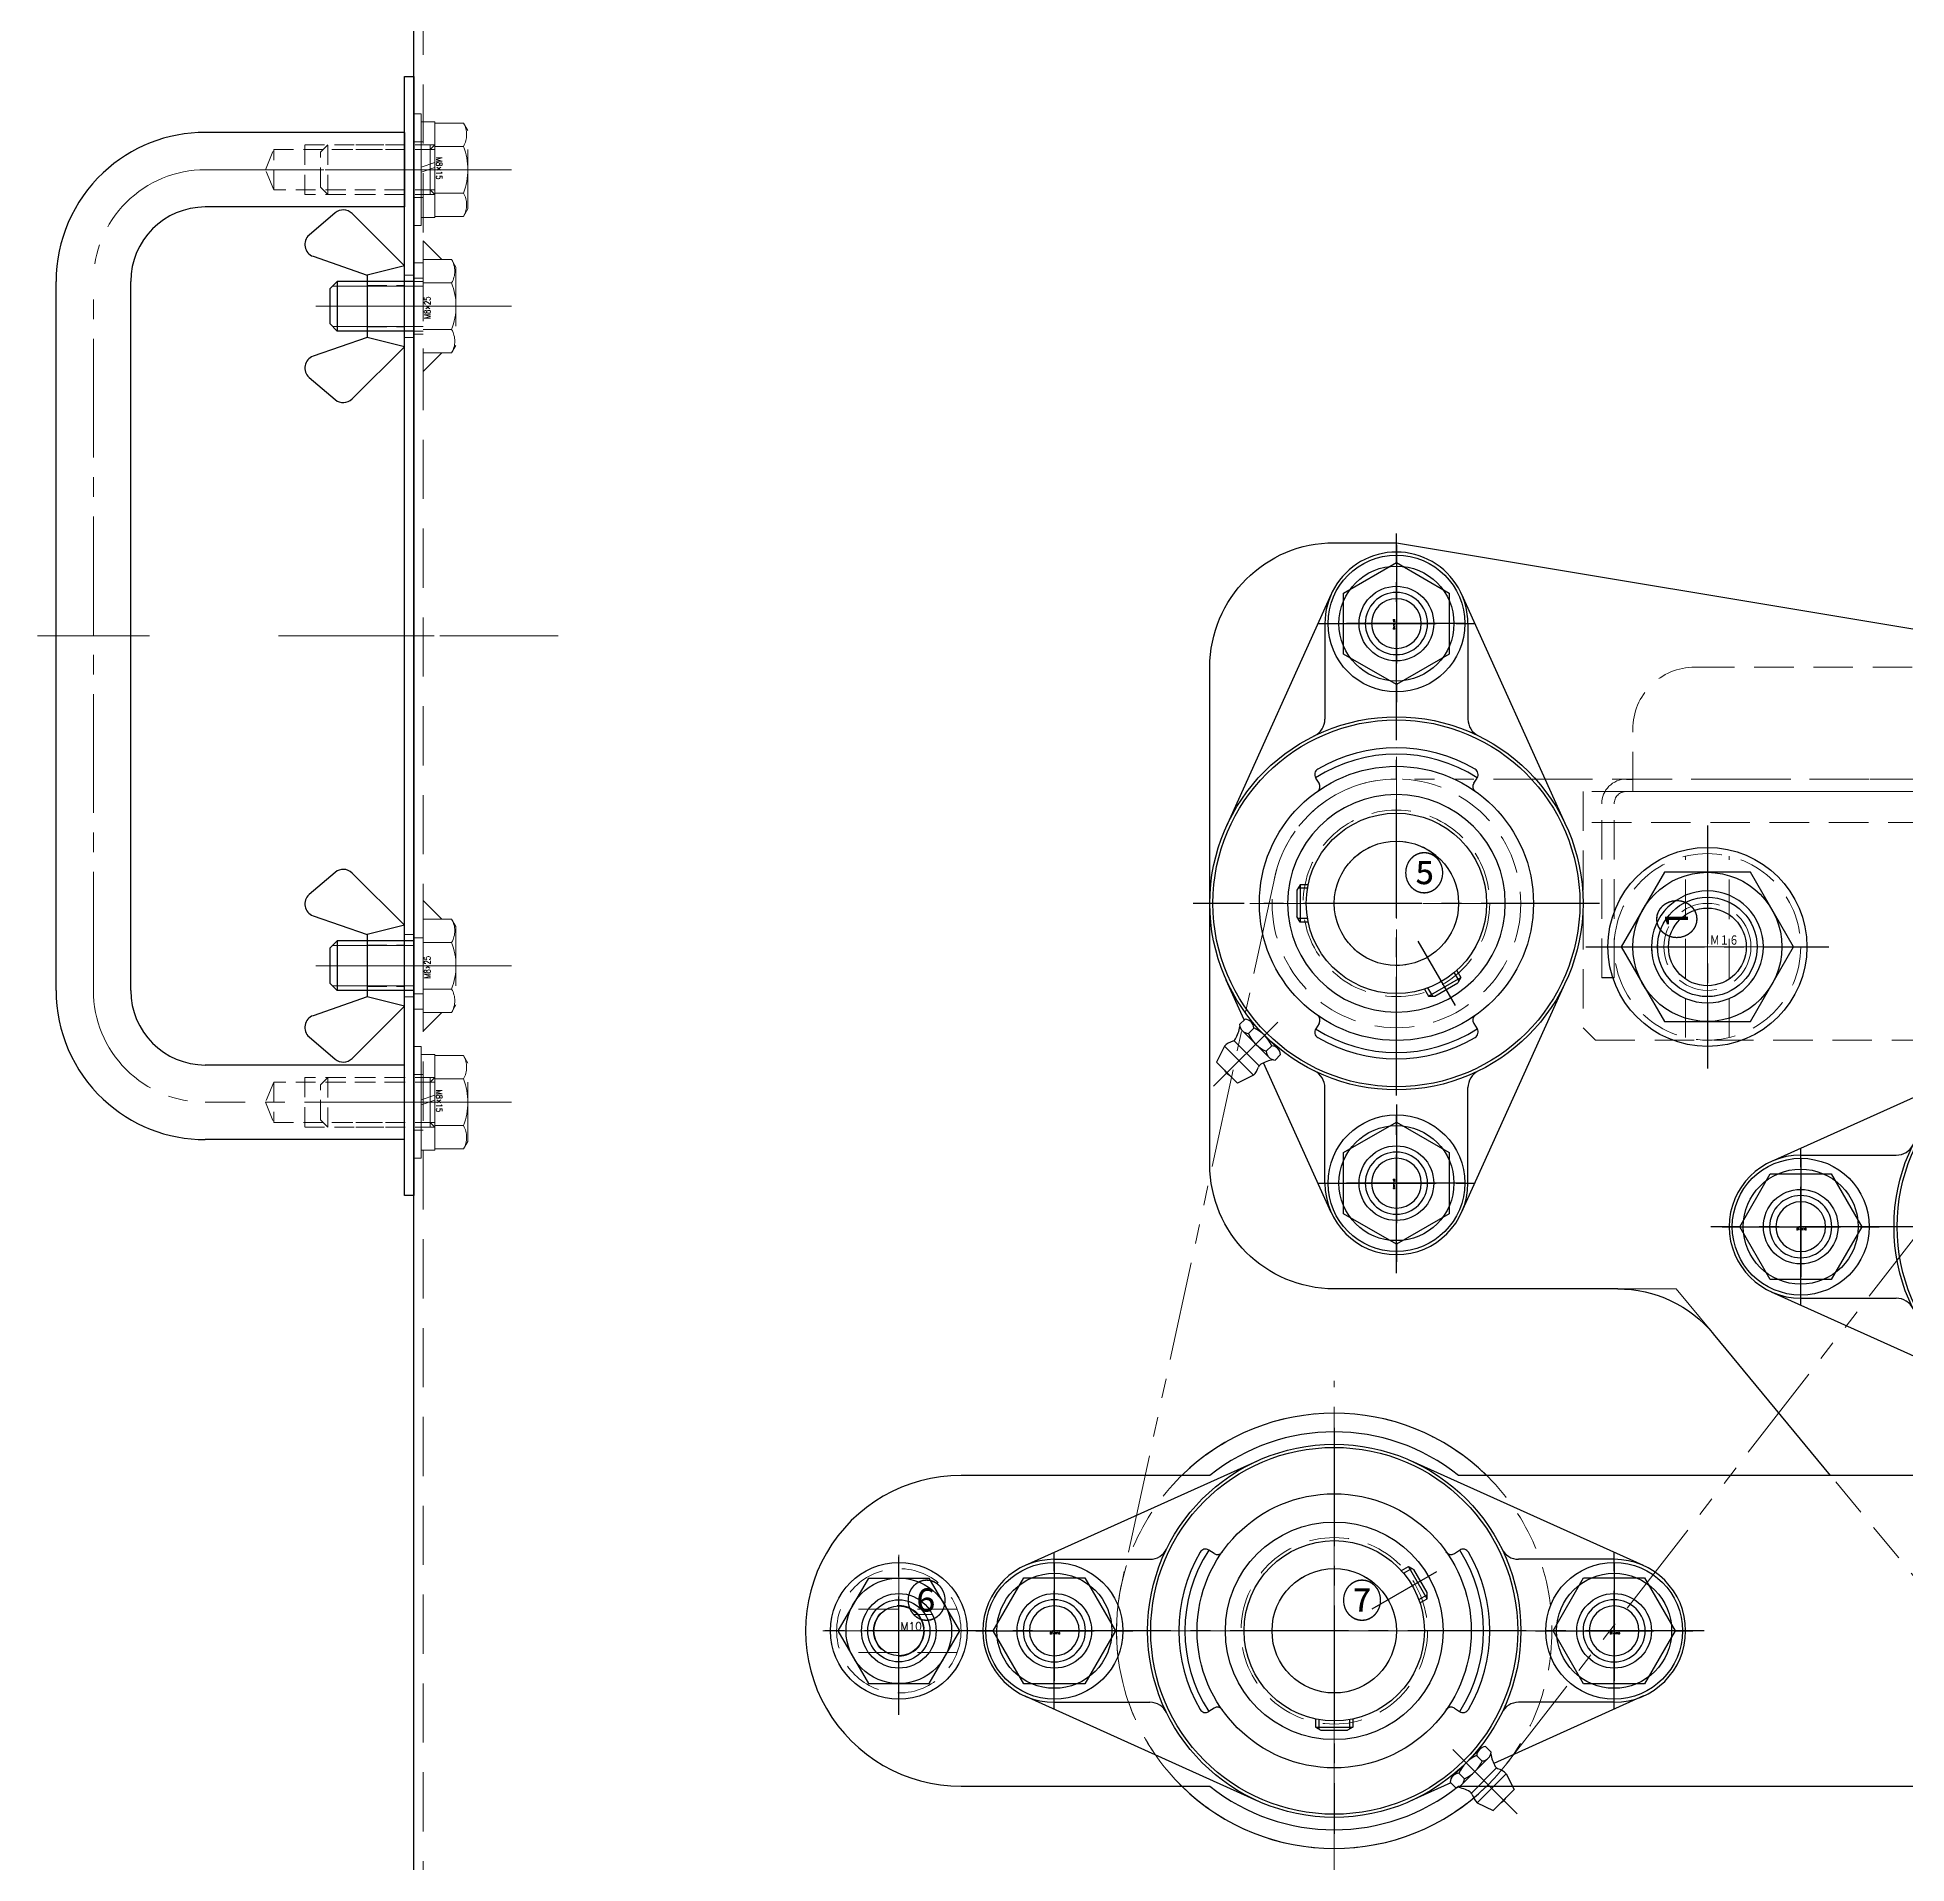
# Model space of a CAD drawing. Header units: millimetres. Extents: x 0 to 51411, y 0 to 16902.
# Drawn here: x 2961 to 3261.5, y 11870.2 to 12163.9 of the extents above; entities that cross this region are included whole.
import ezdxf

# ---------------------------------------------------------------- set-up
doc = ezdxf.new("R2010")
doc.units = ezdxf.units.MM
for name, pattern in [('CENTER2', [28.575, 19.05, -3.175, 3.175, -3.175]), ('HIDDEN', [9.525, 6.35, -3.175]), ('HIDDEN2', [4.7625, 3.175, -1.5875]), ('PHANTOM2', [31.75, 15.875, -3.175, 3.175, -3.175, 3.175, -3.175])]:
    doc.linetypes.add(name, pattern=pattern)
for name, color, linetype, lineweight in [('01_外形線', 7, 'Continuous', 25), ('02_細線', 5, 'Continuous', 13), ('03_かくれ線', 6, 'HIDDEN2', 13), ('04_HIDDEN', 2, 'HIDDEN', 13), ('04_中心線', 1, 'CENTER2', 9), ('05_CENTER', 4, 'CENTER2', 13), ('06_PHANTOM', 2, 'PHANTOM2', 13)]:
    doc.layers.add(name, color=color, linetype=linetype, lineweight=lineweight)
doc.layers.add('10_DRAFT', color=8, linetype='Continuous', lineweight=0, plot=False)
doc.layers.add('10_補助線', color=8, linetype='Continuous', lineweight=13, plot=False)
doc.styles.add('KANJI0', font='txt.shx', dxfattribs={"width": 0.9, "height": 30, "bigfont": 'bigfont'})
doc.styles.add('KSS_TXT', font='txt.shx', dxfattribs={"bigfont": 'extfont2.shx'})
doc.styles.add('KSS_TXT_L', font='txt.shx', dxfattribs={"height": 9, "bigfont": 'extfont2.shx'})
doc.styles.add('寸法用', font='simplex.shx', dxfattribs={"width": 0.8, "bigfont": '@extfont2.shx'})

# ---------------------------------------------------------------- blocks, each defined once
blk = doc.blocks.new('A$C715B031A_1_1')
at = {"color": 0}
blk.add_lwpolyline([(-245, 20), (2325, 20), (2325, -18), (2323, -20), (-243, -20), (-245, -18)], close=True, dxfattribs=at)
blk.add_circle((2305, -5), 9, dxfattribs=at)
at = {"layer": '04_HIDDEN'}
blk.add_line((-245, 15), (2325, 15), dxfattribs=at)
at = {"layer": '05_CENTER'}
for p, q in [((2305, -19.81), (2305, 9.81)), ((2290.19, -5), (2319.81, -5))]:
    blk.add_line(p, q, dxfattribs=at)
blk = doc.blocks.new('16b_1_1_1')
at = {"color": 0, "linetype": 'CENTER2'}
for p, q in [((0, 19.54), (0, -19.54)), ((-19.54, 0), (19.54, 0))]:
    blk.add_line(p, q, dxfattribs=at)
at = {"color": 0}
for p, q in [((-6.92, 11.99), (-13.85, 0)), ((6.93, 11.99), (-6.92, 11.99)), ((13.85, 0), (6.93, 11.99)), ((-13.85, 0), (-6.92, -11.99)), ((6.93, -11.99), (13.85, 0)), ((-6.92, -11.99), (6.93, -11.99))]:
    blk.add_line(p, q, dxfattribs=at)
for radius in [16, 11.99, 8, 6.25]:
    blk.add_circle((0, 0), radius, dxfattribs=at)
at = {"layer": '10_DRAFT', "style": 'KANJI0', "width": 0.82}
blk.add_text('Ｍ１６', height=1.714, dxfattribs=at).set_placement((0.41, 0.18))
blk = doc.blocks.new('A$C65827A12_1_1')
at = {"color": 0}
for radius in [15, 8, 7]:
    blk.add_circle((0, 0), radius, dxfattribs=at)
at = {"layer": '04_HIDDEN'}
for p, q in [((-14.59, 3.5), (14.59, 3.5)), ((-14.59, -3.5), (14.59, -3.5))]:
    blk.add_line(p, q, dxfattribs=at)
at = {"layer": '05_CENTER'}
for p, q in [((0, 18), (0, -18)), ((-18, 0), (18, 0))]:
    blk.add_line(p, q, dxfattribs=at)
at = {"layer": '10_DRAFT', "style": 'KSS_TXT'}
blk.add_text('①', height=6, dxfattribs=at).set_placement((1.17, 1.61))
blk = doc.blocks.new('M10Tz_1_1_1')
at = {"color": 0}
for radius in [5, 4]:
    blk.add_circle((0, 0), radius, dxfattribs=at)
at = {"layer": '05_CENTER'}
for p, q in [((0, -8.34), (0, 8.34)), ((8.34, 0), (-8.34, 0))]:
    blk.add_line(p, q, dxfattribs=at)
blk = doc.blocks.new('A$C16E477FB_1_1')
at = {"color": 0}
for p, q in [((18.06, 20), (-150, 20)), ((65, -160), (37.79, 3.29)), ((-170, 0), (-170, -10.58)), ((-162.74, -26), (-135, -48.91)), ((-85, -90.22), (-62.26, -109)), ((-55, -124.42), (-55, -170)), ((65, -170), (65, -160)), ((-35, -190), (45, -190))]:
    blk.add_line(p, q, dxfattribs=at)
for centre, radius in [((0, 0), 9), ((-150, -10), 9), ((-110, -35), 11), ((-45, -50), 17.5), ((0, -110), 9), ((7, -160), 17.5)]:
    blk.add_circle(centre, radius, dxfattribs=at)
for centre, start, end in [((-150, 0), 90, 180), ((18.06, 0), 9.4623, 90), ((-150, -10.58), 180, 230.4403), ((-75, -124.42), 0, 50.4403), ((-35, -170), 180, 270), ((45, -170), 270, 0)]:
    blk.add_arc(centre, 20, start, end, dxfattribs=at)
at = {"layer": '04_HIDDEN'}
blk.add_line((-135, -48.91), (-85, -90.22), dxfattribs=at)
at = {"layer": '05_CENTER'}
for p, q in [((0, -14.04), (0, 14.04)), ((-150, -24.04), (-150, 4.04)), ((14.04, 0), (-14.04, 0)), ((-135.96, -10), (-164.04, -10)), ((-110, -51.3), (-110, -18.7)), ((-45, -26.72), (-45, -73.28)), ((-93.7, -35), (-126.3, -35)), ((-68.28, -50), (-21.72, -50)), ((0, -124.04), (0, -95.96)), ((14.04, -110), (-14.04, -110)), ((7, -136.72), (7, -183.28)), ((-16.28, -160), (30.28, -160))]:
    blk.add_line(p, q, dxfattribs=at)
at = {"layer": '10_DRAFT'}
for p, q in [((18.06, 20), (35, 20)), ((35, 20), (37.79, 3.29)), ((-170, -10.58), (-170, -20)), ((-170, -20), (-162.74, -26)), ((-55, -115), (-62.26, -109)), ((-55, -124.42), (-55, -115))]:
    blk.add_line(p, q, dxfattribs=at)
for p in [(-45, -5), (-45, -95)]:
    blk.add_blockref('M10Tz_1_1_1', p)
at = {"rotation": 270}
for p in [(-38, -160), (52, -160)]:
    blk.add_blockref('M10Tz_1_1_1', p, dxfattribs=at)
blk = doc.blocks.new('MUCAFL204Ja_1_1')
at = {"color": 0, "linetype": 'CENTER2'}
for p, q in [((0, -32.67), (0, 32.67)), ((-19.09, 19.09), (-29.42, 29.42)), ((-45, -11), (-45, 11)), ((45, -11), (45, 11)), ((-59.46, 0), (59.46, 0)), ((-16.45, -9.5), (-6.06, -3.5))]:
    blk.add_line(p, q, dxfattribs=at)
at = {"color": 0}
for p, q in [((-28.92, 25.53), (-25.53, 28.92)), ((-27.65, 22.98), (-22.98, 27.65)), ((-22.98, 27.65), (-25.53, 28.92)), ((-18.74, 24.46), (-12.33, 27.35)), ((49.73, 10.48), (12.33, 27.35)), ((-27.65, 22.98), (-28.92, 25.53)), ((-22.1, 26.06), (-26.06, 22.1)), ((-24.77, 20.48), (-20.48, 24.77)), ((-19.51, 25.22), (-18.62, 24.33)), ((-49.73, 10.48), (-25.64, 21.35)), ((-19.07, 23.36), (-23.36, 19.07)), ((-20.94, 23.79), (-20.05, 22.9)), ((-24.33, 18.62), (-25.22, 19.51)), ((-23.79, 20.94), (-22.9, 20.05)), ((-3, 15.5), (-2.13, 16)), ((3, 15.5), (-3, 15.5)), ((-3, 14.19), (-3, 15.5)), ((-2.45, 14.29), (-2.45, 15.82)), ((2.13, 16), (-2.13, 16)), ((3, 15.5), (2.13, 16)), ((2.45, 14.29), (2.45, 15.82)), ((3, 14.19), (3, 15.5)), ((-19.32, 12.44), (-20.16, 12.98)), ((19.32, 12.44), (20.16, 12.98)), ((-45, 11.5), (-29.64, 11.5)), ((45, 11.5), (29.64, 11.5)), ((-13.79, -4.5), (-14.92, -5.15)), ((-13.6, -5.02), (-14.92, -5.79)), ((-14.92, -5.15), (-11.92, -10.35)), ((-14.92, -5.15), (-14.92, -6.15)), ((-14.92, -6.15), (-12.79, -9.85)), ((-49.73, -10.48), (-12.33, -27.35)), ((-45, -11.5), (-29.64, -11.5)), ((-11.92, -10.35), (-12.79, -9.85)), ((-11.15, -9.27), (-12.47, -10.03)), ((-10.79, -9.69), (-11.92, -10.35)), ((49.73, -10.48), (12.33, -27.35)), ((45, -11.5), (29.64, -11.5)), ((-19.32, -12.44), (-20.16, -12.98)), ((19.32, -12.44), (20.16, -12.98))]:
    blk.add_line(p, q, dxfattribs=at)
for centre, radius in [((0, 0), 30), ((0, 0), 29.5), ((0, 0), 22.04), ((0, 0), 14.5), ((0, 0), 10), ((-45, 0), 6), ((45, 0), 6)]:
    blk.add_circle(centre, radius, dxfattribs=at)
for centre, radius, start, end in [((-26.17, 26.17), 1.59, 114.555, 155.445), ((-25.31, 25.31), 3.3, 17.9467, 45), ((-21.41, 26.58), 0.8, 197.9467, 240.2157), ((-18.83, 31.09), 6, 240.2157, 260.6802), ((-19.38, 23.67), 1.56, 94.7398, 175.2602), ((-20.18, 24.46), 1.56, 274.7398, 355.2602), ((-25.31, 25.31), 3.3, 225, 252.0533), ((-26.58, 21.41), 0.8, 29.7843, 72.0533), ((-31.09, 18.83), 6, 9.3198, 29.7843), ((-18.6, 18.6), 5.7, 114.2291, 155.7709), ((-25.24, 25.24), 5.7, 294.2291, 335.7709), ((-23.67, 19.38), 1.56, 94.7398, 175.2602), ((-24.46, 20.18), 1.56, 274.7398, 355.2602), ((-29.64, 14.5), 3, 270, 333.9348), ((0, 0), 25, 149.6243, 210.3757), ((0, 0), 24, 147.2368, 212.7638), ((-20.71, 12.14), 1, 57.2362, 149.6243), ((-18.78, 13.28), 1, 237.2362, 324.7443), ((18.78, 13.28), 1, 215.2557, 302.7638), ((20.71, 12.14), 1, 30.3757, 122.7638), ((0, 0), 24, 327.2362, 32.7632), ((0, 0), 25, 329.6243, 30.3757), ((29.64, 14.5), 3, 206.0652, 270), ((-45, 0), 11.5, 90, 270), ((45, 0), 11.5, 270, 90), ((-29.64, -14.5), 3, 26.0652, 90), ((29.64, -14.5), 3, 90, 153.9348), ((-20.71, -12.14), 1, 210.3757, 302.7638), ((-18.78, -13.28), 1, 35.2557, 122.7638), ((18.78, -13.28), 1, 57.2362, 144.7443), ((20.71, -12.14), 1, 237.2362, 329.6243)]:
    blk.add_arc(centre, radius, start, end, dxfattribs=at)
blk = doc.blocks.new('A$C491655AE_1_1_1')
at = {"color": 0, "linetype": 'CENTER2'}
for p, q in [((0, -12.64), (0, 12.64)), ((-12.64, 0), (12.64, 0))]:
    blk.add_line(p, q, dxfattribs=at)
at = {"color": 0}
for p, q in [((-9.81, 0), (-4.91, 8.5)), ((-4.91, 8.5), (4.91, 8.5)), ((4.91, 8.5), (9.81, 0)), ((-4.91, -8.5), (-9.81, 0)), ((9.81, 0), (4.91, -8.5)), ((4.91, -8.5), (-4.91, -8.5))]:
    blk.add_line(p, q, dxfattribs=at)
for radius in [11, 9.25]:
    blk.add_circle((0, 0), radius, dxfattribs=at)
at = {"layer": '10_DRAFT', "style": 'KSS_TXT_L'}
blk.add_text('BT-M10', height=0.3, dxfattribs=at).set_placement((-0.7, -0.54))
blk = doc.blocks.new('A$C638272DD_1_1')
at = {"color": 0}
for radius in [20, 15, 10]:
    blk.add_circle((0, 0), radius, dxfattribs=at)
at = {"layer": '05_CENTER'}
for p, q in [((0, -23.58), (0, 23.58)), ((23.58, 0), (-23.58, 0))]:
    blk.add_line(p, q, dxfattribs=at)
at = {"layer": '10_DRAFT', "style": 'KSS_TXT'}
blk.add_text('⑤', height=6, dxfattribs=at).set_placement((1.17, 1.61))
blk = doc.blocks.new('A$C3BCF241E_1_1')
at = {"color": 0}
blk.add_lwpolyline([(0, 27), (-2635, 27, 0.353018), (-2654.55, 11.23), (-2679.21, -102.59, 0.798529), (-2617.34, -131.45), (-2540.81, -32.74, -0.232047), (-2524.98, -25), (-0.02, -27, 1.000411), (0, 27)], format="xyb", dxfattribs=at)
at = {"layer": '10_DRAFT'}
for p, q in [((-2635, 4.58), (-2635, 9.42)), ((-2632.58, 7), (-2637.42, 7)), ((-2645, -112.42), (-2645, -107.58)), ((-2642.58, -110), (-2647.42, -110))]:
    blk.add_line(p, q, dxfattribs=at)
blk = doc.blocks.new('A$C1F0E382E_1_1')
at = {"color": 0}
for p, q in [((-25, -10), (-25, -115.03)), ((25, -115.03), (25, -10)), ((-25, -154.97), (-25, -195)), ((25, -195), (25, -154.97))]:
    blk.add_line(p, q, dxfattribs=at)
for centre, radius in [((0, 0), 6), ((0, -135), 17.5), ((0, -205), 6)]:
    blk.add_circle(centre, radius, dxfattribs=at)
for centre, radius, start, end in [((0, -10), 25, 360, 180), ((0, -135), 32, 141.3752, 218.6248), ((0, -135), 32, 321.3752, 38.6248), ((0, -195), 25, 180, 0)]:
    blk.add_arc(centre, radius, start, end, dxfattribs=at)
at = {"layer": '05_CENTER'}
for p, q in [((0, -10.26), (0, 10.26)), ((10.26, 0), (-10.26, 0)), ((0, -158.28), (0, -111.72)), ((23.28, -135), (-23.28, -135)), ((0, -215.26), (0, -194.74)), ((10.26, -205), (-10.26, -205))]:
    blk.add_line(p, q, dxfattribs=at)
at = {"xscale": -1}
for p in [(0, -90), (0, -180)]:
    blk.add_blockref('M10Tz_1_1_1', p, dxfattribs=at)
blk = doc.blocks.new('A$C395B60C0_1_1')
at = {"color": 0}
for radius in [10, 5, 4.1]:
    blk.add_circle((0, 0), radius, dxfattribs=at)
at = {"layer": '04_HIDDEN'}
for p, q in [((9.37, 3.5), (-9.37, 3.5)), ((9.37, -3.5), (-9.37, -3.5))]:
    blk.add_line(p, q, dxfattribs=at)
at = {"layer": '05_CENTER'}
for p, q in [((0, -12.22), (0, 12.22)), ((12.22, 0), (-12.22, 0))]:
    blk.add_line(p, q, dxfattribs=at)
at = {"layer": '10_DRAFT'}
blk.add_line((2.48, 2.63), (5.37, 2.63), dxfattribs=at)
at = {"layer": '10_DRAFT', "style": 'KSS_TXT'}
blk.add_text('⑥', height=6, dxfattribs=at).set_placement((1.17, 1.61))
blk = doc.blocks.new('A$C0F9B0BC4_1_1')
at = {"color": 0}
for radius in [35, 15, 10]:
    blk.add_circle((0, 0), radius, dxfattribs=at)
at = {"layer": '05_CENTER'}
for p, q in [((0, -40.19), (0, 40.19)), ((40.19, 0), (-40.19, 0))]:
    blk.add_line(p, q, dxfattribs=at)
at = {"layer": '10_DRAFT', "style": 'KSS_TXT'}
blk.add_text('⑦', height=6, dxfattribs=at).set_placement((1.17, 1.61))
blk = doc.blocks.new('10b_2_1')
at = {"color": 0, "linetype": 'CENTER2'}
for p, q in [((0, -13.51), (0, 13.51)), ((13.51, 0), (-13.51, 0))]:
    blk.add_line(p, q, dxfattribs=at)
at = {"color": 0}
for p, q in [((-4.9, 8.49), (-9.8, 0)), ((-4.9, 8.49), (4.9, 8.49)), ((9.8, 0), (4.9, 8.49)), ((-9.8, 0), (-4.9, -8.49)), ((4.9, -8.49), (9.8, 0)), ((-4.9, -8.49), (4.9, -8.49))]:
    blk.add_line(p, q, dxfattribs=at)
for radius in [11, 8.49, 5, 4]:
    blk.add_circle((0, 0), radius, dxfattribs=at)
at = {"layer": '10_DRAFT', "style": 'KSS_TXT'}
blk.add_text('M10', height=1.25, dxfattribs=at).set_placement((0.26, 0.12))
blk = doc.blocks.new('A$C31C7597D_1_1')
at = {"rotation": 270}
blk.add_blockref('A$C1F0E382E_1_1', (0, 0), dxfattribs=at)
at = {"color": 4, "rotation": 180}
blk.add_blockref('MUCAFL204Ja_1_1', (-135, 0), dxfattribs=at)
for name, p in [('10b_2_1', (-205, 0)), ('A$C491655AE_1_1_1', (-180, 0)), ('A$C491655AE_1_1_1', (-90, 0)), ('10b_2_1', (0, 0))]:
    blk.add_blockref(name, p)
at = {"layer": '04_HIDDEN'}
for name, p in [('A$C0F9B0BC4_1_1', (-135, 0)), ('A$C395B60C0_1_1', (-205, 0)), ('A$C395B60C0_1_1', (0, 0))]:
    blk.add_blockref(name, p, dxfattribs=at)
blk = doc.blocks.new('A$C58F16505_1_1')
at = {"color": 0}
for p, q in [((-2, 32), (-3, 32)), ((0, 0), (2, 0))]:
    blk.add_line(p, q, dxfattribs=at)
at = {"layer": '04_HIDDEN'}
for p, q in [((-13, 50), (-85, 50)), ((-3, 30), (-3, 40)), ((-3, 32), (-1260, 32)), ((-2, 30), (-143.76, 30)), ((0, 0), (0, 28)), ((2, 0), (2, 28))]:
    blk.add_line(p, q, dxfattribs=at)
for centre, radius in [((-13, 40), 10), ((-2, 28), 4), ((-2, 28), 2)]:
    blk.add_arc(centre, radius, 0, 90, dxfattribs=at)
blk = doc.blocks.new('A$C136408E9_1_1')
for start, end in [(45.5847, 134.4153), (225.5847, 314.4153)]:
    blk.add_arc((2285, 110), 35, start, end)
at = {"xscale": -1}
for name, p, rotation in [('A$C16E477FB_1_1', (2115, 0), 90), ('A$C58F16505_1_1', (2240, 5), 180)]:
    blk.add_blockref(name, p, dxfattribs=dict(at, rotation=rotation))
for name, p, rotation in [('A$C31C7597D_1_1', (2150, 110), 180), ('A$C491655AE_1_1_1', (2210, 45), 180), ('A$C491655AE_1_1_1', (2275, 38), 90), ('16b_1_1_1', (2225, 0), 180), ('A$C491655AE_1_1_1', (2275, -52), 90)]:
    blk.add_blockref(name, p, dxfattribs=dict(rotation=rotation))
at = {"color": 4}
blk.add_blockref('MUCAFL204Ja_1_1', (2165, 45), dxfattribs=at)
at = {"color": 4, "rotation": 270}
blk.add_blockref('MUCAFL204Ja_1_1', (2275, -7), dxfattribs=at)
at = {"layer": '04_HIDDEN'}
for name, p, rotation in [('A$C65827A12_1_1', (2225, 0), 270), ('A$C638272DD_1_1', (2275, -7), 180)]:
    blk.add_blockref(name, p, dxfattribs=dict(at, rotation=rotation))
at = {"layer": '04_HIDDEN', "xscale": -1, "rotation": 180}
blk.add_blockref('A$C715B031A_1_1', (-80, -5), dxfattribs=at)
at = {"layer": '06_PHANTOM', "color": 6, "rotation": 180}
blk.add_blockref('A$C3BCF241E_1_1', (-360, 0), dxfattribs=at)
blk = doc.blocks.new('*U1176')
at = {"layer": '04_中心線', "color": 0, "transparency": 16777216}
blk.add_line((-6.5, 0), (6.5, 0), dxfattribs=at)
blk = doc.blocks.new('*U1177')
at = {"layer": '04_中心線', "color": 0, "transparency": 16777216}
blk.add_line((-6.5, 0), (6.5, 0), dxfattribs=at)

msp = doc.modelspace()

# ---------------------------------------------------------------- linework, layer by layer
at = {"layer": '01_外形線', "color": 4, "ltscale": 3}
for p, q in [((3019.967, 12148.64), (2987.967, 12148.64)), ((3019.967, 12148.64), (3019.967, 12136.64)), ((3019.967, 12136.64), (2987.967, 12136.64)), ((2975.967, 12010.64), (2975.967, 12124.64)), ((3019.967, 11998.64), (2987.967, 11998.64)), ((3019.967, 11986.64), (3019.967, 11998.64)), ((3019.967, 11986.64), (2987.967, 11986.64))]:
    msp.add_line(p, q, dxfattribs=at)
at = {"layer": '01_外形線', "color": 4}
for p, q in [((2963.967, 12010.64), (2963.967, 12124.64)), ((3009.167, 12124.673), (3007.967, 12123.473)), ((3007.967, 12123.473), (3007.967, 12117.873)), ((3009.167, 12124.673), (3009.167, 12116.673)), ((3021.467, 12124.673), (3009.167, 12124.673)), ((3009.167, 12116.673), (3007.967, 12117.873)), ((3021.467, 12116.673), (3009.167, 12116.673)), ((3009.167, 12018.607), (3007.967, 12017.407)), ((3009.167, 12018.607), (3009.167, 12010.607)), ((3021.467, 12018.607), (3009.167, 12018.607)), ((3007.967, 12017.407), (3007.967, 12011.807)), ((3009.167, 12010.607), (3007.967, 12011.807)), ((3021.467, 12010.607), (3009.167, 12010.607))]:
    msp.add_line(p, q, dxfattribs=at)
for points in [[(3316.467, 12277.64), (3276.467, 12277.64, 0.4142136), (3271.467, 12272.64), (3271.467, 12202.64, 0.4142136), (3276.467, 12197.64), (3316.467, 12197.64, -0.4142136), (3321.467, 12192.64), (3321.467, 11789.64), (3021.467, 11789.64), (3021.467, 12254.812), (3221.417, 12454.762, -0.1989124), (3223.538, 12455.64), (3321.467, 12455.64), (3321.467, 12282.64, -0.4142136)], [(3005.306, 12128.705), (3013.967, 12125.673), (3013.967, 12115.673), (3005.306, 12112.642, 0.5777127), (3004.664, 12109.237), (3008.835, 12105.656, 0.3921312), (3011.552, 12105.759), (3019.967, 12114.173), (3019.967, 12127.173), (3011.553, 12135.587, 0.3920972), (3008.836, 12135.691), (3004.664, 12132.11, 0.5777462)], [(3005.306, 12022.639), (3013.967, 12019.607), (3013.967, 12009.607), (3005.306, 12006.576, 0.5777127), (3004.664, 12003.171), (3008.835, 11999.59, 0.3921312), (3011.552, 11999.693), (3019.967, 12008.107), (3019.967, 12021.107), (3011.553, 12029.521, 0.3920972), (3008.836, 12029.625), (3004.664, 12026.044, 0.5777462)]]:
    msp.add_lwpolyline(points, format="xyb", close=True, dxfattribs=at)
msp.add_lwpolyline([(3019.967, 12157.64), (3021.467, 12157.64), (3021.467, 11977.64), (3019.967, 11977.64)], close=True, dxfattribs=at)
for points in [[(3019.967, 12127.173), (3013.967, 12125.673)], [(3019.967, 12114.173), (3013.967, 12115.673)], [(3019.967, 12021.107), (3013.967, 12019.607)], [(3019.967, 12008.107), (3013.967, 12009.607)]]:
    msp.add_lwpolyline(points, dxfattribs=at)
at = {"layer": '01_外形線', "color": 4, "ltscale": 3}
for centre, radius, start, end in [((2987.967, 12124.64), 24, 90, 133.23561), ((2987.967, 12124.64), 12, 90, 180), ((2987.967, 12010.64), 12, 180, 270), ((2987.967, 12010.64), 24, 226.76439, 270)]:
    msp.add_arc(centre, radius, start, end, dxfattribs=at)
at = {"layer": '01_外形線', "color": 4}
for centre, start, end in [((2987.967, 12124.64), 133.23561, 180), ((2987.967, 12010.64), 180, 226.76439)]:
    msp.add_arc(centre, 24, start, end, dxfattribs=at)
at = {"layer": '02_細線', "color": 4}
for p, q in [((3021.467, 12123.923), (3008.417, 12123.923)), ((3021.467, 12117.423), (3008.417, 12117.423)), ((3021.467, 12017.857), (3008.417, 12017.857)), ((3021.467, 12011.357), (3008.417, 12011.357))]:
    msp.add_line(p, q, dxfattribs=at)
at = {"layer": '03_かくれ線', "color": 4, "ltscale": 3}
for p, q in [((3022.967, 11789.64), (3022.967, 12256.312)), ((3022.967, 12147.14), (3021.467, 12147.14)), ((3022.967, 12138.14), (3021.467, 12138.14)), ((3022.967, 12127.64), (3021.467, 12127.64)), ((3022.967, 12128.179), (3027.571, 12128.179)), ((3022.967, 12128.179), (3022.967, 12113.168)), ((3027.571, 12128.179), (3028.267, 12126.973)), ((3028.267, 12126.973), (3028.267, 12114.373)), ((3019.967, 12125.673), (3021.467, 12125.673)), ((3022.967, 12125.173), (3021.467, 12125.173)), ((3022.967, 12124.426), (3027.571, 12124.426)), ((3019.967, 12115.673), (3021.467, 12115.673)), ((3022.967, 12116.173), (3021.467, 12116.173)), ((3022.967, 12116.92), (3027.571, 12116.92)), ((3027.571, 12113.168), (3028.267, 12114.373)), ((3022.967, 12113.168), (3027.571, 12113.168)), ((3022.967, 12022.113), (3027.571, 12022.113)), ((3022.967, 12022.113), (3022.967, 12007.102)), ((3027.571, 12022.113), (3028.267, 12020.907)), ((3019.967, 12019.607), (3021.467, 12019.607)), ((3022.967, 12019.107), (3021.467, 12019.107)), ((3022.967, 12018.36), (3027.571, 12018.36)), ((3028.267, 12020.907), (3028.267, 12008.307)), ((3019.967, 12009.607), (3021.467, 12009.607)), ((3022.967, 12010.107), (3021.467, 12010.107)), ((3022.967, 12010.854), (3027.571, 12010.854)), ((3022.967, 12007.64), (3021.467, 12007.64)), ((3022.967, 12007.102), (3027.571, 12007.102)), ((3027.571, 12007.102), (3028.267, 12008.307)), ((3022.967, 11997.14), (3021.467, 11997.14)), ((3022.967, 11988.14), (3021.467, 11988.14))]:
    msp.add_line(p, q, dxfattribs=at)
at = {"layer": '03_かくれ線', "color": 4}
for p, q in [((3022.967, 12124.673), (3021.467, 12124.673)), ((3022.967, 12123.923), (3021.467, 12123.923)), ((3022.967, 12117.423), (3021.467, 12117.423)), ((3022.967, 12116.673), (3021.467, 12116.673))]:
    msp.add_line(p, q, dxfattribs=at)
at = {"layer": '03_かくれ線', "color": 4, "ltscale": 3}
for points in [[(3021.467, 12151.64), (3021.467, 12133.64), (3022.667, 12133.64), (3022.667, 12151.64)], [(3021.467, 12001.64), (3021.467, 11983.64), (3022.667, 11983.64), (3022.667, 12001.64)]]:
    msp.add_lwpolyline(points, close=True, dxfattribs=at)
for points in [[(3022.667, 12143.04), (3022.667, 12150.34)], [(3024.867, 12150.34), (3022.667, 12150.34)], [(3024.867, 12143.768), (3024.867, 12150.34)], [(3024.867, 12150.146), (3024.867, 12135.135)], [(3024.867, 12150.146), (3029.471, 12150.146)], [(3024.867, 12135.135), (3024.867, 12150.146)], [(3029.471, 12150.146), (3030.167, 12148.94)], [(3030.167, 12136.34), (3030.167, 12148.94)], [(3024.117, 12146.64), (3024.117, 12138.64)], [(3024.117, 12145.89), (3024.867, 12146.64)], [(3024.867, 12146.393), (3029.471, 12146.393)], [(3022.667, 12143.04), (3024.867, 12143.768)], [(3022.667, 12142.24), (3024.867, 12142.968)], [(3022.667, 12134.94), (3022.667, 12142.24)], [(3024.867, 12134.94), (3024.867, 12142.968)], [(3024.117, 12139.39), (3024.867, 12138.64)], [(3024.867, 12138.887), (3029.471, 12138.887)], [(3029.471, 12135.135), (3030.167, 12136.34)], [(3022.667, 12134.94), (3024.867, 12134.94)], [(3024.867, 12135.135), (3029.471, 12135.135)], [(3025.967, 12128.179), (3022.967, 12128.179), (3022.967, 12131.179), (3025.967, 12128.179)], [(3025.967, 12113.168), (3022.967, 12113.168), (3022.967, 12110.168), (3025.967, 12113.168)], [(3025.967, 12022.113), (3022.967, 12022.113), (3022.967, 12025.113), (3025.967, 12022.113)], [(3025.967, 12007.102), (3022.967, 12007.102), (3022.967, 12004.102), (3025.967, 12007.102)], [(3022.667, 11993.04), (3022.667, 12000.34)], [(3024.867, 12000.34), (3022.667, 12000.34)], [(3024.867, 11993.768), (3024.867, 12000.34)], [(3024.867, 12000.146), (3024.867, 11985.135)], [(3024.867, 12000.146), (3029.471, 12000.146)], [(3024.867, 11985.135), (3024.867, 12000.146)], [(3029.471, 12000.146), (3030.167, 11998.94)], [(3030.167, 11986.34), (3030.167, 11998.94)], [(3024.117, 11996.64), (3024.117, 11988.64)], [(3024.117, 11995.89), (3024.867, 11996.64)], [(3024.867, 11996.393), (3029.471, 11996.393)], [(3022.667, 11993.04), (3024.867, 11993.768)], [(3022.667, 11992.24), (3024.867, 11992.968)], [(3022.667, 11984.94), (3022.667, 11992.24)], [(3024.867, 11984.94), (3024.867, 11992.968)], [(3024.117, 11989.39), (3024.867, 11988.64)], [(3024.867, 11988.887), (3029.471, 11988.887)], [(3024.867, 11985.135), (3029.471, 11985.135)], [(3029.471, 11985.135), (3030.167, 11986.34)], [(3022.667, 11984.94), (3024.867, 11984.94)]]:
    msp.add_lwpolyline(points, dxfattribs=at)
for points in [[(3029.471, 12146.393, 0.2679491), (3029.471, 12150.146)], [(3029.471, 12138.887, 0.1854692), (3029.471, 12146.393)], [(3029.471, 12135.135, 0.2679491), (3029.471, 12138.887)], [(3029.471, 11996.393, 0.2679491), (3029.471, 12000.146)], [(3029.471, 11988.887, 0.1854692), (3029.471, 11996.393)], [(3029.471, 11985.135, 0.2679491), (3029.471, 11988.887)]]:
    msp.add_lwpolyline(points, format="xyb", dxfattribs=at)
at = {"layer": '03_かくれ線', "color": 4}
for points in [[(2998.967, 12139.39), (2997.621, 12142.64), (2998.967, 12145.89)], [(3019.967, 12139.39), (2998.967, 12139.39), (2998.967, 12145.89), (3019.967, 12145.89)], [(3019.967, 12138.64), (3003.967, 12138.64), (3003.967, 12146.64), (3019.967, 12146.64)], [(3007.667, 12146.64), (3006.467, 12145.44)], [(3006.467, 12139.84), (3006.467, 12145.44)], [(3007.667, 12138.64), (3007.667, 12146.64)], [(3024.867, 12145.89), (3008.317, 12145.89)], [(3024.867, 12146.64), (3009.067, 12146.64)], [(3007.667, 12138.64), (3006.467, 12139.84)], [(3024.867, 12139.39), (3008.317, 12139.39)], [(3024.867, 12138.64), (3009.067, 12138.64)], [(3013.967, 12124.673), (3019.967, 12124.673)], [(3013.967, 12123.997), (3019.967, 12123.997)], [(3013.967, 12117.35), (3019.967, 12117.35)], [(3013.967, 12116.673), (3019.967, 12116.673)], [(3013.967, 12018.607), (3019.967, 12018.607)], [(3013.967, 12017.931), (3019.967, 12017.931)], [(3013.967, 12011.284), (3019.967, 12011.284)], [(3013.967, 12010.607), (3019.967, 12010.607)], [(2998.967, 11995.89), (2997.621, 11992.64), (2998.967, 11989.39)], [(3019.967, 11995.89), (2998.967, 11995.89), (2998.967, 11989.39), (3019.967, 11989.39)], [(3019.967, 11996.64), (3003.967, 11996.64), (3003.967, 11988.64), (3019.967, 11988.64)], [(3007.667, 11996.64), (3006.467, 11995.44)], [(3006.467, 11989.84), (3006.467, 11995.44)], [(3007.667, 11988.64), (3007.667, 11996.64)], [(3024.867, 11995.89), (3008.317, 11995.89)], [(3024.867, 11996.64), (3009.067, 11996.64)], [(3007.667, 11988.64), (3006.467, 11989.84)], [(3024.867, 11989.39), (3008.317, 11989.39)], [(3024.867, 11988.64), (3009.067, 11988.64)]]:
    msp.add_lwpolyline(points, dxfattribs=at)
at = {"layer": '03_かくれ線', "color": 4, "ltscale": 3}
for centre, radius, start, end in [((3024.321, 12126.302), 3.753, 330.00001, 29.99999), ((3017.802, 12120.673), 10.465, 338.98558, 21.01442), ((3024.321, 12115.044), 3.753, 330.00001, 29.99999), ((3024.321, 12020.236), 3.753, 330.00001, 29.99999), ((3017.802, 12014.607), 10.465, 338.98558, 21.01442), ((3024.321, 12008.978), 3.753, 330.00001, 29.99999)]:
    msp.add_arc(centre, radius, start, end, dxfattribs=at)
at = {"layer": '04_中心線', "color": 4}
for p, q in [((3037.217, 12142.64), (3007.217, 12142.64)), ((3005.717, 12120.673), (3035.717, 12120.673)), ((3037.217, 12120.673), (3007.217, 12120.673)), ((2960.967, 12067.64), (2978.967, 12067.64)), ((3044.717, 12067.64), (2999.717, 12067.64)), ((3005.717, 12067.64), (3035.717, 12067.64)), ((3005.717, 12014.607), (3035.717, 12014.607)), ((3037.217, 12014.607), (3007.217, 12014.607)), ((3037.217, 11992.64), (3007.217, 11992.64))]:
    msp.add_line(p, q, dxfattribs=at)
msp.add_lwpolyline([(3022.967, 11992.64), (2987.967, 11992.64, -0.4142136), (2969.967, 12010.64), (2969.967, 12124.64, -0.4142136), (2987.967, 12142.64), (3022.967, 12142.64)], format="xyb", dxfattribs=at)
msp.add_lwpolyline([(3033.167, 12142.64), (3007.867, 12142.64)], dxfattribs=at)

# ---------------------------------------------------------------- block references
at = {"rotation": 180}
msp.add_blockref('A$C136408E9_1_1', (5454.467, 12017.64), dxfattribs=at)
at = {"layer": '04_中心線', "color": 4}
for name, p in [('*U1176', (3016.967, 12120.673)), ('*U1177', (3016.967, 12014.607))]:
    msp.add_blockref(name, p, dxfattribs=at)

# ---------------------------------------------------------------- texts
at = {"layer": '10_補助線', "color": 4, "ltscale": 3, "style": '寸法用', "width": 0.8}
for s, rotation, p in [('M8×15', 270, (3025.067, 12144.703)), ('M8×25', 90, (3024.167, 12118.61)), ('M8×25', 90, (3024.167, 12012.544)), ('M8×15', 270, (3025.067, 11994.703))]:
    msp.add_text(s, height=1, rotation=rotation, dxfattribs=at).set_placement(p)

doc.saveas('drawing.dxf')
